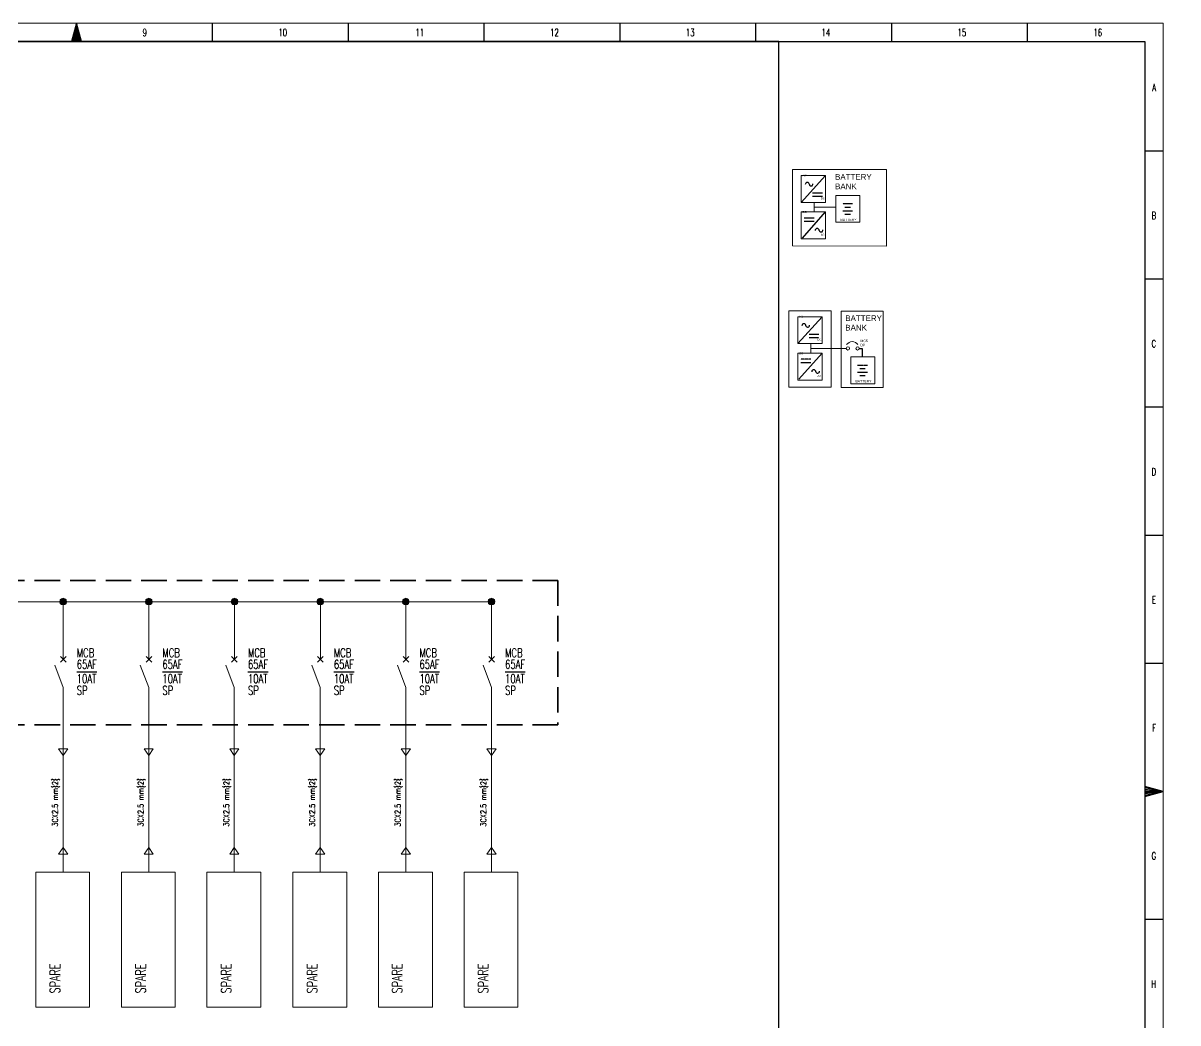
# Model space of a CAD drawing. Header units: inches. Extents: x 21 to 120937, y -15239 to 12027.
# Drawn here: x 1668.4 to 2122.9, y 1204.5 to 1598 of the extents above; entities that cross this region are included whole.
import ezdxf

# ---------------------------------------------------------------- set-up
doc = ezdxf.new("R2010")
doc.units = ezdxf.units.IN
doc.header["$MEASUREMENT"] = 0
doc.linetypes.add('DASH', pattern=[0.35, 0.25, -0.1])
doc.linetypes.add('HIDDEN2', pattern=[0.1875, 0.125, -0.0625])
for name, color, linetype in [('BORDER', 7, 'Continuous'), ('FREE-TEXT', 7, 'Continuous'), ('Label', 7, 'Continuous'), ('Layer 1', 7, 'Continuous'), ('LGT1', 7, 'Continuous'), ('TEG BORDER', 7, 'Continuous')]:
    doc.layers.add(name, color=color, linetype=linetype)
doc.styles.add('HZTXT', font='simplexs.shx', dxfattribs={"width": 0.7, "bigfont": 'hztxt.shx'})
doc.styles.get("Standard").update_dxf_attribs({"font": 'arial.ttf'})
doc.styles.add('TEG BORDER', font='txt_qlt.shx', dxfattribs={"width": 0.7, "bigfont": 'hztxt.shx'})

# ---------------------------------------------------------------- blocks, each defined once
blk = doc.blocks.new('240 BORDER A2')
for p, q in [((297, 420), (297, 415)), ((334.12, 420), (334.12, 415)), ((371.25, 420), (371.25, 415)), ((408.37, 420), (408.37, 415)), ((445.5, 420), (445.5, 415)), ((482.62, 420), (482.62, 415)), ((519.75, 420), (519.75, 415)), ((556.87, 420), (556.87, 415)), ((594, 385), (589, 385)), ((594, 350), (589, 350)), ((594, 315), (589, 315)), ((594, 280), (589, 280)), ((594, 245), (589, 245)), ((589, 210), (594, 210)), ((592.75, 210), (590.25, 210)), ((594, 175), (589, 175))]:
    blk.add_line(p, q)
at = {"linetype": 'Continuous'}
blk.add_line((489, 415), (5, 415), dxfattribs=at)
at = {"color": 5, "lineweight": 15}
blk.add_lwpolyline([(0, 420), (594, 420), (594, 0), (0, 0)], close=True, dxfattribs=at)
for points in [[(297, 420), (295.66, 415), (298.34, 415), (297, 420), (296, 415), (296.33, 415), (297, 420), (296.67, 415), (297.33, 415), (297, 420), (297.67, 415), (298, 415), (297, 420)], [(594, 210), (589, 211.34), (589, 208.66), (594, 210), (589, 211), (589, 210.67), (594, 210), (589, 210.33), (589, 209.67), (594, 210), (589, 209.33), (589, 209), (594, 210)]]:
    blk.add_lwpolyline(points)
blk.add_lwpolyline([(5, 415), (589, 415), (589, 5), (5, 5)], close=True)
at = {"layer": 'TEG BORDER'}
blk.add_line((489, 116), (489, 415), dxfattribs=at)
at = {"char_height": 2, "width": 2, "style": 'TEG BORDER'}
for s, insert, attachment_point in [('9', (315.05, 418.41), 1), ('\\pi2.2204e-016;10', (352.17, 418.41), 1), ('\\pi0.3;11', (389.3, 418.41), 1), ('\\pi2.2204e-016;12', (426.42, 418.41), 1), ('\\pi2.2204e-016;13', (463.55, 418.41), 1), ('\\pi-0.033333;14', (500.67, 418.41), 1), ('\\pi2.2204e-016;15', (537.8, 418.41), 1), ('\\pi0.033333;16', (574.92, 418.41), 1), ('A', (592.09, 403.39), 3), ('B', (592.09, 368.39), 3), ('C', (592.09, 333.39), 3), ('D', (592.09, 298.39), 3), ('E', (592.09, 263.39), 3), ('F', (592.09, 228.39), 3), ('G', (592.09, 193.39), 3), ('H', (592.09, 158.39), 3)]:
    blk.add_mtext(s, dxfattribs=dict(at, insert=insert, attachment_point=attachment_point))

msp = doc.modelspace()

# ---------------------------------------------------------------- hatches: boundary and pattern name
at = {"layer": 'Layer 1'}
for points in [[(1682.98, 1370.98), (1682.77, 1370.23), (1684.16, 1370.23)], [(1682.77, 1370.23), (1682.98, 1369.59), (1684.16, 1370.23)], [(1683.52, 1371.4), (1682.98, 1370.98), (1684.16, 1370.23)], [(1682.98, 1369.59), (1683.52, 1369.16), (1684.16, 1370.23)], [(1684.16, 1371.62), (1683.52, 1371.4), (1684.16, 1370.23)], [(1683.52, 1369.16), (1684.16, 1368.95), (1684.16, 1370.23)], [(1684.8, 1371.4), (1684.16, 1371.62), (1684.16, 1370.23)], [(1685.33, 1370.98), (1684.8, 1371.4), (1684.16, 1370.23)], [(1685.44, 1370.23), (1685.33, 1370.98), (1684.16, 1370.23)], [(1684.16, 1368.95), (1684.8, 1369.16), (1684.16, 1370.23)], [(1684.8, 1369.16), (1685.33, 1369.59), (1684.16, 1370.23)], [(1685.33, 1369.59), (1685.44, 1370.23), (1684.16, 1370.23)], [(1716.68, 1370.98), (1716.58, 1370.23), (1717.85, 1370.23)], [(1716.58, 1370.23), (1716.68, 1369.59), (1717.85, 1370.23)], [(1717.22, 1371.4), (1716.68, 1370.98), (1717.85, 1370.23)], [(1716.68, 1369.59), (1717.22, 1369.16), (1717.85, 1370.23)], [(1717.85, 1371.62), (1717.22, 1371.4), (1717.85, 1370.23)], [(1717.22, 1369.16), (1717.85, 1368.95), (1717.85, 1370.23)], [(1718.49, 1371.4), (1717.85, 1371.62), (1717.85, 1370.23)], [(1719.03, 1370.98), (1718.49, 1371.4), (1717.85, 1370.23)], [(1719.13, 1370.23), (1719.03, 1370.98), (1717.85, 1370.23)], [(1717.85, 1368.95), (1718.49, 1369.16), (1717.85, 1370.23)], [(1718.49, 1369.16), (1719.03, 1369.59), (1717.85, 1370.23)], [(1719.03, 1369.59), (1719.13, 1370.23), (1717.85, 1370.23)], [(1750.49, 1370.98), (1750.27, 1370.34), (1751.55, 1370.34)], [(1750.27, 1370.34), (1750.49, 1369.59), (1751.55, 1370.34)], [(1750.91, 1371.4), (1750.49, 1370.98), (1751.55, 1370.34)], [(1750.49, 1369.59), (1750.91, 1369.16), (1751.55, 1370.34)], [(1751.55, 1371.62), (1750.91, 1371.4), (1751.55, 1370.34)], [(1750.91, 1369.16), (1751.55, 1368.95), (1751.55, 1370.34)], [(1752.19, 1371.4), (1751.55, 1371.62), (1751.55, 1370.34)], [(1752.73, 1370.98), (1752.19, 1371.4), (1751.55, 1370.34)], [(1752.94, 1370.34), (1752.73, 1370.98), (1751.55, 1370.34)], [(1751.55, 1368.95), (1752.19, 1369.16), (1751.55, 1370.34)], [(1752.19, 1369.16), (1752.73, 1369.59), (1751.55, 1370.34)], [(1752.73, 1369.59), (1752.94, 1370.34), (1751.55, 1370.34)], [(1784.19, 1370.98), (1783.97, 1370.23), (1785.36, 1370.23)], [(1783.97, 1370.23), (1784.19, 1369.59), (1785.36, 1370.23)], [(1784.61, 1371.4), (1784.19, 1370.98), (1785.36, 1370.23)], [(1784.19, 1369.59), (1784.61, 1369.16), (1785.36, 1370.23)], [(1785.36, 1371.62), (1784.61, 1371.4), (1785.36, 1370.23)], [(1784.61, 1369.16), (1785.36, 1368.95), (1785.36, 1370.23)], [(1786, 1371.4), (1785.36, 1371.62), (1785.36, 1370.23)], [(1786.42, 1370.98), (1786, 1371.4), (1785.36, 1370.23)], [(1786.64, 1370.23), (1786.42, 1370.98), (1785.36, 1370.23)], [(1785.36, 1368.95), (1786, 1369.16), (1785.36, 1370.23)], [(1786, 1369.16), (1786.42, 1369.59), (1785.36, 1370.23)], [(1786.42, 1369.59), (1786.64, 1370.23), (1785.36, 1370.23)], [(1817.88, 1370.98), (1817.67, 1370.23), (1819.06, 1370.23)], [(1817.67, 1370.23), (1817.88, 1369.59), (1819.06, 1370.23)], [(1818.42, 1371.4), (1817.88, 1370.98), (1819.06, 1370.23)], [(1817.88, 1369.59), (1818.42, 1369.16), (1819.06, 1370.23)], [(1819.06, 1371.62), (1818.42, 1371.4), (1819.06, 1370.23)], [(1818.42, 1369.16), (1819.06, 1368.95), (1819.06, 1370.23)], [(1819.7, 1371.4), (1819.06, 1371.62), (1819.06, 1370.23)], [(1820.12, 1370.98), (1819.7, 1371.4), (1819.06, 1370.23)], [(1820.34, 1370.23), (1820.12, 1370.98), (1819.06, 1370.23)], [(1819.06, 1368.95), (1819.7, 1369.16), (1819.06, 1370.23)], [(1819.7, 1369.16), (1820.12, 1369.59), (1819.06, 1370.23)], [(1820.12, 1369.59), (1820.34, 1370.23), (1819.06, 1370.23)], [(1851.58, 1370.98), (1851.48, 1370.34), (1852.75, 1370.34)], [(1851.48, 1370.34), (1851.58, 1369.59), (1852.75, 1370.34)], [(1852.12, 1371.4), (1851.58, 1370.98), (1852.75, 1370.34)], [(1851.58, 1369.59), (1852.12, 1369.16), (1852.75, 1370.34)], [(1852.75, 1371.62), (1852.12, 1371.4), (1852.75, 1370.34)], [(1852.12, 1369.16), (1852.75, 1368.95), (1852.75, 1370.34)], [(1853.4, 1371.4), (1852.75, 1371.62), (1852.75, 1370.34)], [(1853.93, 1370.98), (1853.4, 1371.4), (1852.75, 1370.34)], [(1854.03, 1370.34), (1853.93, 1370.98), (1852.75, 1370.34)], [(1852.75, 1368.95), (1853.4, 1369.16), (1852.75, 1370.34)], [(1853.4, 1369.16), (1853.93, 1369.59), (1852.75, 1370.34)], [(1853.93, 1369.59), (1854.03, 1370.34), (1852.75, 1370.34)]]:
    msp.add_hatch(color=0, dxfattribs=at).paths.add_polyline_path(points)

# ---------------------------------------------------------------- linework, layer by layer
at = {"linetype": 'ByBlock', "lineweight": 5}
for p, q in [((1979.75, 1527.39), (1979.75, 1526.29)), ((1979.75, 1526.29), (1979.75, 1524.41)), ((1979.75, 1525.51), (1988.26, 1525.51)), ((1979.75, 1524.41), (1979.75, 1523.63)), ((1978.41, 1471.8), (1978.41, 1470.7)), ((1978.41, 1470.7), (1978.41, 1468.82)), ((1978.41, 1469.92), (1992.35, 1469.92)), ((1978.41, 1468.82), (1978.41, 1468.04))]:
    msp.add_line(p, q, dxfattribs=at)
at = {"color": 0, "linetype": 'DASH', "lineweight": 35, "ltscale": 40}
for p, q in [((1878.89, 1378.65), (1393.59, 1378.65)), ((1878.89, 1378.65), (1878.89, 1321.81)), ((1878.89, 1321.81), (1393.59, 1321.81))]:
    msp.add_line(p, q, dxfattribs=at)
at = {"color": 0, "lineweight": 20}
msp.add_line((1413.93, 1370.23), (1852.75, 1370.23), dxfattribs=at)
at = {"color": 0, "lineweight": -3}
for p, q in [((1689.47, 1342.64), (1697.42, 1342.64)), ((1723.17, 1342.64), (1731.11, 1342.64)), ((1756.87, 1342.64), (1764.81, 1342.64)), ((1790.67, 1342.64), (1798.62, 1342.64)), ((1824.37, 1342.64), (1832.31, 1342.64)), ((1858.07, 1342.64), (1866.01, 1342.64))]:
    msp.add_line(p, q, dxfattribs=at)
at = {"linetype": 'ByBlock', "lineweight": 5}
for points in [[(1971.16, 1540.31), (2008.17, 1540.31), (2008.17, 1510.11), (1971.16, 1510.24)], [(1974.66, 1538), (1984.17, 1538), (1984.17, 1527.39), (1974.66, 1527.39)], [(1988.26, 1530.17), (1997.77, 1530.17), (1997.77, 1519.56), (1988.26, 1519.56)], [(1974.66, 1523.63), (1984.17, 1523.63), (1984.17, 1513.02), (1974.66, 1513.02)], [(1969.82, 1484.72), (1986.36, 1484.72), (1986.36, 1454.65), (1969.82, 1454.65)], [(1973.33, 1482.41), (1982.83, 1482.41), (1982.83, 1471.8), (1973.33, 1471.8)], [(1990.3, 1484.59), (2006.83, 1484.59), (2006.83, 1454.52), (1990.3, 1454.52)], [(1973.33, 1468.04), (1982.83, 1468.04), (1982.83, 1457.43), (1973.33, 1457.43)], [(1994.14, 1466.65), (2003.64, 1466.65), (2003.64, 1456.04), (1994.14, 1456.04)]]:
    msp.add_lwpolyline(points, close=True, dxfattribs=at)
at = {"lineweight": 15}
for centre in [(1993.02, 1469.92), (1996.83, 1469.92)]:
    msp.add_circle(centre, 0.672, dxfattribs=at)
msp.add_arc((1994.75, 1469.89), 2.7, 34.3376, 145.8129, dxfattribs=at)
at = {"layer": 'BORDER', "color": 0}
for p, q in [((1974.66, 1527.39), (1984.17, 1538)), ((1979.09, 1531.17), (1982.96, 1531.17)), ((1975.09, 1513.36), (1984.17, 1523.62)), ((1994.82, 1524), (1990.95, 1524)), ((1993.99, 1525.39), (1991.78, 1525.39)), ((1979.71, 1519.84), (1975.84, 1519.84)), ((1993.99, 1522.61), (1991.78, 1522.61)), ((1973.33, 1471.8), (1982.83, 1482.41)), ((1977.76, 1475.57), (1981.62, 1475.57)), ((1973.75, 1457.76), (1982.83, 1468.03)), ((1978.37, 1464.25), (1974.5, 1464.25)), ((2000.69, 1460.49), (1996.82, 1460.49)), ((1999.86, 1461.87), (1997.65, 1461.87)), ((1999.86, 1459.1), (1997.65, 1459.1))]:
    msp.add_line(p, q, dxfattribs=at)
at = {"layer": 'BORDER', "color": 0, "linetype": 'HIDDEN2'}
for p, q in [((1979.09, 1529.78), (1982.96, 1529.78)), ((1994.82, 1526.77), (1990.95, 1526.77)), ((1994.82, 1524), (1990.95, 1524)), ((1993.99, 1525.39), (1991.78, 1525.39)), ((1979.71, 1521.23), (1975.84, 1521.23)), ((1993.99, 1522.61), (1991.78, 1522.61)), ((1977.76, 1474.19), (1981.62, 1474.19)), ((1978.37, 1465.63), (1974.5, 1465.63)), ((2000.69, 1463.26), (1996.82, 1463.26)), ((2000.69, 1460.49), (1996.82, 1460.49)), ((1999.86, 1461.87), (1997.65, 1461.87)), ((1999.86, 1459.1), (1997.65, 1459.1))]:
    msp.add_line(p, q, dxfattribs=at)
at = {"layer": 'BORDER', "color": 0}
for centre, radius, start, end in [((1977.03, 1534.43), 0.812, 359.3978, 179.3978), ((1978.54, 1534.56), 0.716, 191.7053, 11.7053), ((1980.91, 1516.32), 0.812, 359.3978, 179.3978), ((1982.43, 1516.46), 0.716, 191.7053, 11.7053), ((1975.69, 1478.83), 0.812, 359.3978, 179.3978), ((1977.21, 1478.97), 0.716, 191.7053, 11.7053), ((1979.58, 1460.73), 0.812, 359.3978, 179.3978), ((1981.09, 1460.87), 0.716, 191.7053, 11.7053)]:
    msp.add_arc(centre, radius, start, end, dxfattribs=at)
at = {"layer": 'FREE-TEXT'}
for p, q in [((1992.88, 1526.77), (1991.78, 1526.77)), ((1997.5, 1469.92), (1998.59, 1469.92)), ((1998.59, 1469.92), (1998.59, 1466.65)), ((1998.76, 1463.26), (1997.65, 1463.26))]:
    msp.add_line(p, q, dxfattribs=at)
at = {"layer": 'Layer 1', "color": 0, "lineweight": 0}
for points in [[(1682.98, 1370.98), (1682.77, 1370.23), (1684.16, 1370.23), (1682.98, 1370.98)], [(1682.77, 1370.23), (1682.98, 1369.59), (1684.16, 1370.23), (1682.77, 1370.23)], [(1683.52, 1371.4), (1682.98, 1370.98), (1684.16, 1370.23), (1683.52, 1371.4)], [(1682.98, 1369.59), (1683.52, 1369.16), (1684.16, 1370.23), (1682.98, 1369.59)], [(1684.16, 1371.62), (1683.52, 1371.4), (1684.16, 1370.23), (1684.16, 1371.62)], [(1683.52, 1369.16), (1684.16, 1368.95), (1684.16, 1370.23), (1683.52, 1369.16)], [(1684.8, 1371.4), (1684.16, 1371.62), (1684.16, 1370.23), (1684.8, 1371.4)], [(1685.33, 1370.98), (1684.8, 1371.4), (1684.16, 1370.23), (1685.33, 1370.98)], [(1685.44, 1370.23), (1685.33, 1370.98), (1684.16, 1370.23), (1685.44, 1370.23)], [(1684.16, 1368.95), (1684.8, 1369.16), (1684.16, 1370.23), (1684.16, 1368.95)], [(1684.8, 1369.16), (1685.33, 1369.59), (1684.16, 1370.23), (1684.8, 1369.16)], [(1685.33, 1369.59), (1685.44, 1370.23), (1684.16, 1370.23), (1685.33, 1369.59)], [(1716.68, 1370.98), (1716.58, 1370.23), (1717.85, 1370.23), (1716.68, 1370.98)], [(1716.58, 1370.23), (1716.68, 1369.59), (1717.85, 1370.23), (1716.58, 1370.23)], [(1717.22, 1371.4), (1716.68, 1370.98), (1717.85, 1370.23), (1717.22, 1371.4)], [(1716.68, 1369.59), (1717.22, 1369.16), (1717.85, 1370.23), (1716.68, 1369.59)], [(1717.85, 1371.62), (1717.22, 1371.4), (1717.85, 1370.23), (1717.85, 1371.62)], [(1717.22, 1369.16), (1717.85, 1368.95), (1717.85, 1370.23), (1717.22, 1369.16)], [(1718.49, 1371.4), (1717.85, 1371.62), (1717.85, 1370.23), (1718.49, 1371.4)], [(1719.03, 1370.98), (1718.49, 1371.4), (1717.85, 1370.23), (1719.03, 1370.98)], [(1719.13, 1370.23), (1719.03, 1370.98), (1717.85, 1370.23), (1719.13, 1370.23)], [(1717.85, 1368.95), (1718.49, 1369.16), (1717.85, 1370.23), (1717.85, 1368.95)], [(1718.49, 1369.16), (1719.03, 1369.59), (1717.85, 1370.23), (1718.49, 1369.16)], [(1719.03, 1369.59), (1719.13, 1370.23), (1717.85, 1370.23), (1719.03, 1369.59)], [(1750.49, 1370.98), (1750.27, 1370.34), (1751.55, 1370.34), (1750.49, 1370.98)], [(1750.27, 1370.34), (1750.49, 1369.59), (1751.55, 1370.34), (1750.27, 1370.34)], [(1750.91, 1371.4), (1750.49, 1370.98), (1751.55, 1370.34), (1750.91, 1371.4)], [(1750.49, 1369.59), (1750.91, 1369.16), (1751.55, 1370.34), (1750.49, 1369.59)], [(1751.55, 1371.62), (1750.91, 1371.4), (1751.55, 1370.34), (1751.55, 1371.62)], [(1750.91, 1369.16), (1751.55, 1368.95), (1751.55, 1370.34), (1750.91, 1369.16)], [(1752.19, 1371.4), (1751.55, 1371.62), (1751.55, 1370.34), (1752.19, 1371.4)], [(1752.73, 1370.98), (1752.19, 1371.4), (1751.55, 1370.34), (1752.73, 1370.98)], [(1752.94, 1370.34), (1752.73, 1370.98), (1751.55, 1370.34), (1752.94, 1370.34)], [(1751.55, 1368.95), (1752.19, 1369.16), (1751.55, 1370.34), (1751.55, 1368.95)], [(1752.19, 1369.16), (1752.73, 1369.59), (1751.55, 1370.34), (1752.19, 1369.16)], [(1752.73, 1369.59), (1752.94, 1370.34), (1751.55, 1370.34), (1752.73, 1369.59)], [(1784.19, 1370.98), (1783.97, 1370.23), (1785.36, 1370.23), (1784.19, 1370.98)], [(1783.97, 1370.23), (1784.19, 1369.59), (1785.36, 1370.23), (1783.97, 1370.23)], [(1784.61, 1371.4), (1784.19, 1370.98), (1785.36, 1370.23), (1784.61, 1371.4)], [(1784.19, 1369.59), (1784.61, 1369.16), (1785.36, 1370.23), (1784.19, 1369.59)], [(1785.36, 1371.62), (1784.61, 1371.4), (1785.36, 1370.23), (1785.36, 1371.62)], [(1784.61, 1369.16), (1785.36, 1368.95), (1785.36, 1370.23), (1784.61, 1369.16)], [(1786, 1371.4), (1785.36, 1371.62), (1785.36, 1370.23), (1786, 1371.4)], [(1786.42, 1370.98), (1786, 1371.4), (1785.36, 1370.23), (1786.42, 1370.98)], [(1786.64, 1370.23), (1786.42, 1370.98), (1785.36, 1370.23), (1786.64, 1370.23)], [(1785.36, 1368.95), (1786, 1369.16), (1785.36, 1370.23), (1785.36, 1368.95)], [(1786, 1369.16), (1786.42, 1369.59), (1785.36, 1370.23), (1786, 1369.16)], [(1786.42, 1369.59), (1786.64, 1370.23), (1785.36, 1370.23), (1786.42, 1369.59)], [(1817.88, 1370.98), (1817.67, 1370.23), (1819.06, 1370.23), (1817.88, 1370.98)], [(1817.67, 1370.23), (1817.88, 1369.59), (1819.06, 1370.23), (1817.67, 1370.23)], [(1818.42, 1371.4), (1817.88, 1370.98), (1819.06, 1370.23), (1818.42, 1371.4)], [(1817.88, 1369.59), (1818.42, 1369.16), (1819.06, 1370.23), (1817.88, 1369.59)], [(1819.06, 1371.62), (1818.42, 1371.4), (1819.06, 1370.23), (1819.06, 1371.62)], [(1818.42, 1369.16), (1819.06, 1368.95), (1819.06, 1370.23), (1818.42, 1369.16)], [(1819.7, 1371.4), (1819.06, 1371.62), (1819.06, 1370.23), (1819.7, 1371.4)], [(1820.12, 1370.98), (1819.7, 1371.4), (1819.06, 1370.23), (1820.12, 1370.98)], [(1820.34, 1370.23), (1820.12, 1370.98), (1819.06, 1370.23), (1820.34, 1370.23)], [(1819.06, 1368.95), (1819.7, 1369.16), (1819.06, 1370.23), (1819.06, 1368.95)], [(1819.7, 1369.16), (1820.12, 1369.59), (1819.06, 1370.23), (1819.7, 1369.16)], [(1820.12, 1369.59), (1820.34, 1370.23), (1819.06, 1370.23), (1820.12, 1369.59)], [(1851.58, 1370.98), (1851.48, 1370.34), (1852.75, 1370.34), (1851.58, 1370.98)], [(1851.48, 1370.34), (1851.58, 1369.59), (1852.75, 1370.34), (1851.48, 1370.34)], [(1852.12, 1371.4), (1851.58, 1370.98), (1852.75, 1370.34), (1852.12, 1371.4)], [(1851.58, 1369.59), (1852.12, 1369.16), (1852.75, 1370.34), (1851.58, 1369.59)], [(1852.75, 1371.62), (1852.12, 1371.4), (1852.75, 1370.34), (1852.75, 1371.62)], [(1852.12, 1369.16), (1852.75, 1368.95), (1852.75, 1370.34), (1852.12, 1369.16)], [(1853.4, 1371.4), (1852.75, 1371.62), (1852.75, 1370.34), (1853.4, 1371.4)], [(1853.93, 1370.98), (1853.4, 1371.4), (1852.75, 1370.34), (1853.93, 1370.98)], [(1854.03, 1370.34), (1853.93, 1370.98), (1852.75, 1370.34), (1854.03, 1370.34)], [(1852.75, 1368.95), (1853.4, 1369.16), (1852.75, 1370.34), (1852.75, 1368.95)], [(1853.4, 1369.16), (1853.93, 1369.59), (1852.75, 1370.34), (1853.4, 1369.16)], [(1853.93, 1369.59), (1854.03, 1370.34), (1852.75, 1370.34), (1853.93, 1369.59)]]:
    msp.add_lwpolyline(points, dxfattribs=at)
at = {"layer": 'Layer 1', "color": 0, "lineweight": 5}
for points in [[(1684.16, 1370.23), (1684.16, 1347.62)], [(1717.85, 1370.23), (1717.85, 1347.62)], [(1751.55, 1370.23), (1751.55, 1347.62)], [(1785.36, 1370.23), (1785.36, 1347.62)], [(1819.06, 1370.23), (1819.06, 1347.62)], [(1852.75, 1370.23), (1852.75, 1347.62)], [(1685.28, 1348.74), (1683.04, 1346.5)], [(1683.04, 1348.74), (1685.28, 1346.5)], [(1718.97, 1348.74), (1716.74, 1346.5)], [(1716.74, 1348.74), (1718.97, 1346.5)], [(1752.67, 1348.74), (1750.43, 1346.5)], [(1750.43, 1348.74), (1752.67, 1346.5)], [(1786.48, 1348.74), (1784.24, 1346.5)], [(1784.24, 1348.74), (1786.48, 1346.5)], [(1820.18, 1348.74), (1817.94, 1346.5)], [(1817.94, 1348.74), (1820.18, 1346.5)], [(1853.87, 1348.74), (1851.63, 1346.5)], [(1851.63, 1348.74), (1853.87, 1346.5)], [(1680.8, 1345.33), (1684.1, 1336.48), (1684.1, 1336.48)], [(1714.5, 1345.33), (1717.8, 1336.48), (1717.8, 1336.48)], [(1748.19, 1345.33), (1751.5, 1336.48), (1751.5, 1336.48)], [(1782, 1345.33), (1785.3, 1336.48), (1785.3, 1336.48)], [(1815.7, 1345.33), (1819, 1336.48), (1819, 1336.48)], [(1849.4, 1345.33), (1852.7, 1336.48), (1852.7, 1336.48)], [(1684.1, 1336.48), (1684.1, 1263.75)], [(1717.8, 1336.48), (1717.8, 1263.75)], [(1751.5, 1336.48), (1751.5, 1263.75)], [(1785.3, 1336.48), (1785.3, 1263.75)], [(1819, 1336.48), (1819, 1263.75)], [(1852.7, 1336.48), (1852.7, 1263.75)], [(1685.92, 1312.38), (1682.29, 1312.38), (1684.1, 1309.71), (1685.92, 1312.38)], [(1719.61, 1312.38), (1715.99, 1312.38), (1717.8, 1309.71), (1719.61, 1312.38)], [(1753.31, 1312.38), (1749.69, 1312.38), (1751.5, 1309.71), (1753.31, 1312.38)], [(1787.12, 1312.38), (1783.49, 1312.38), (1785.3, 1309.71), (1787.12, 1312.38)], [(1820.82, 1312.38), (1817.19, 1312.38), (1819, 1309.71), (1820.82, 1312.38)], [(1854.51, 1312.38), (1850.89, 1312.38), (1852.7, 1309.71), (1854.51, 1312.38)], [(1685.92, 1270.89), (1682.29, 1270.89), (1684.1, 1273.56), (1685.92, 1270.89)], [(1719.61, 1270.89), (1715.99, 1270.89), (1717.8, 1273.56), (1719.61, 1270.89)], [(1753.31, 1270.89), (1749.69, 1270.89), (1751.5, 1273.56), (1753.31, 1270.89)], [(1787.12, 1270.89), (1783.49, 1270.89), (1785.3, 1273.56), (1787.12, 1270.89)], [(1820.82, 1270.89), (1817.19, 1270.89), (1819, 1273.56), (1820.82, 1270.89)], [(1854.51, 1270.89), (1850.89, 1270.89), (1852.7, 1273.56), (1854.51, 1270.89)], [(1673.33, 1210.64), (1694.55, 1210.64), (1694.55, 1263.75), (1673.33, 1263.75), (1673.33, 1210.64)], [(1707.03, 1210.64), (1728.25, 1210.64), (1728.25, 1263.75), (1707.03, 1263.75), (1707.03, 1210.64)], [(1740.73, 1210.64), (1761.95, 1210.64), (1761.95, 1263.75), (1740.73, 1263.75), (1740.73, 1210.64)], [(1774.53, 1210.64), (1795.76, 1210.64), (1795.76, 1263.75), (1774.53, 1263.75), (1774.53, 1210.64)], [(1808.23, 1210.64), (1829.45, 1210.64), (1829.45, 1263.75), (1808.23, 1263.75), (1808.23, 1210.64)], [(1841.93, 1210.64), (1863.15, 1210.64), (1863.15, 1263.75), (1841.93, 1263.75), (1841.93, 1210.64)]]:
    msp.add_lwpolyline(points, dxfattribs=at)

# ---------------------------------------------------------------- block references
at = {"xscale": 1.44, "yscale": 1.44, "zscale": 1.44}
msp.add_blockref('240 BORDER A2', (1261.71, 993.15), dxfattribs=at)

# ---------------------------------------------------------------- texts
at = {"attachment_point": 1}
for s, width, heights, insert, char_height in [(' {\\H0.47356x;AC} ', 3.3401, [1.83], (1974.51, 1538.38), 1.6514), (' {\\H0.47356x;DC} ', 3.3401, [1.83], (1981.69, 1529.4), 1.6514), (' {\\H0.47356x;DC} ', 3.3401, [1.83], (1974.51, 1524), 1.6514), ('BATTERY', 12.4267, [0], (1990.09, 1521.04), 0.978), (' {\\H0.47356x;AC} ', 3.3401, [1.83], (1981.69, 1515.03), 1.6514), (' {\\H0.47356x;AC} ', 3.3401, [1.83], (1973.14, 1482.78), 1.6514), (' {\\H0.47356x;DC} ', 3.3401, [1.83], (1980.35, 1473.81), 1.6514), ('MCB\\PDP', 12.4267, [0], (1997.96, 1473.37), 0.978), (' {\\H0.47356x;DC} ', 3.3401, [1.83], (1973.18, 1468.41), 1.6514), (' {\\H0.47356x;AC} ', 3.3401, [1.83], (1980.35, 1459.43), 1.6514), ('BATTERY', 12.4267, [0], (1995.96, 1457.53), 0.978)]:
    msp.add_mtext_dynamic_manual_height_columns(s, width=width, gutter_width=12.5, heights=heights, dxfattribs=dict(at, insert=insert, char_height=char_height))
at = {"char_height": 2.237, "width": 17.521, "attachment_point": 1}
for insert in [(1987.96, 1538.54), (1991.98, 1482.94)]:
    msp.add_mtext('BATTERY\\PBANK', dxfattribs=dict(at, insert=insert))
at = {"layer": 'Label', "color": 0, "lineweight": -3, "style": 'HZTXT', "width": 0.7}
for p in [(1689.47, 1343.86), (1723.17, 1343.86), (1756.87, 1343.86), (1790.67, 1343.86), (1824.37, 1343.86), (1858.07, 1343.86)]:
    msp.add_text('65AF', height=3.476, dxfattribs=at).set_placement(p)
at = {"layer": 'LGT1', "color": 0, "lineweight": -3, "style": 'HZTXT', "width": 0.7}
for s, p in [('MCB', (1689.47, 1348.41)), ('MCB', (1723.17, 1348.41)), ('MCB', (1756.87, 1348.41)), ('MCB', (1790.67, 1348.41)), ('MCB', (1824.37, 1348.41)), ('MCB', (1858.07, 1348.41)), ('10AT', (1689.47, 1338.22)), ('10AT', (1723.17, 1338.22)), ('10AT', (1756.87, 1338.22)), ('10AT', (1790.67, 1338.22)), ('10AT', (1824.37, 1338.22)), ('10AT', (1858.07, 1338.22)), ('SP', (1689.47, 1333.6)), ('SP', (1723.17, 1333.6)), ('SP', (1756.87, 1333.6)), ('SP', (1790.67, 1333.6)), ('SP', (1824.37, 1333.6)), ('SP', (1858.07, 1333.6))]:
    msp.add_text(s, height=3.476, dxfattribs=at).set_placement(p)
for s, height, p in [('3CX2.5 mm{2}', 2.2098, (1682.05, 1281.73)), ('3CX2.5 mm{2}', 2.2098, (1715.75, 1281.73)), ('3CX2.5 mm{2}', 2.2098, (1749.45, 1281.73)), ('3CX2.5 mm{2}', 2.2098, (1783.25, 1281.73)), ('3CX2.5 mm{2}', 2.2098, (1816.95, 1281.73)), ('3CX2.5 mm{2}', 2.2098, (1816.95, 1281.73)), ('3CX2.5 mm{2}', 2.2098, (1850.65, 1281.73)), ('SPARE', 3.978, (1682.91, 1216.06)), ('SPARE', 3.978, (1716.61, 1216.06)), ('SPARE', 3.978, (1750.31, 1216.06)), ('SPARE', 3.978, (1784.12, 1216.06)), ('SPARE', 3.978, (1817.6, 1216.06)), ('SPARE', 3.978, (1851.41, 1216.06))]:
    msp.add_text(s, height=height, rotation=90, dxfattribs=at).set_placement(p)

doc.saveas('drawing.dxf')
